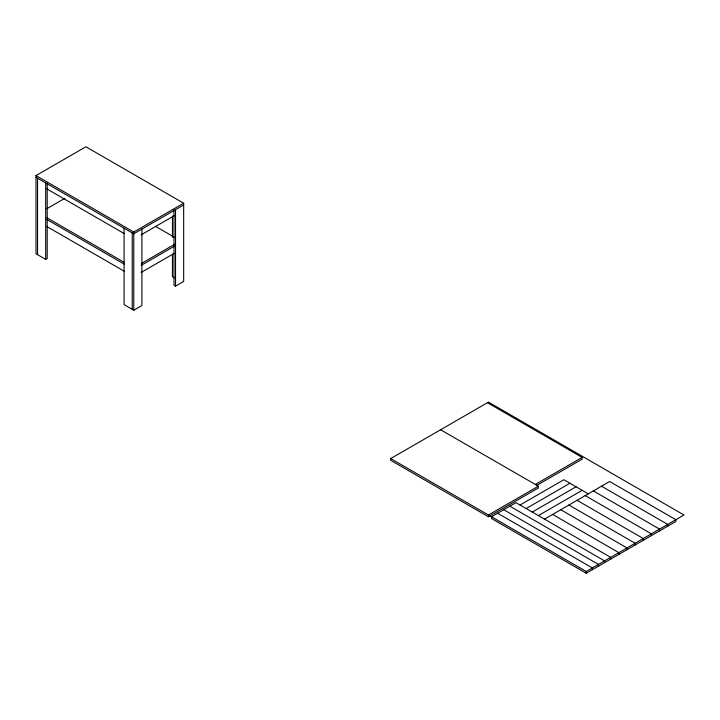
<?xml version="1.0" encoding="UTF-8"?>
<svg xmlns="http://www.w3.org/2000/svg" width="720" height="720" viewBox="0 0 720 720"><rect width="100%" height="100%" fill="white"/><g stroke="black" fill="none" stroke-linecap="round" stroke-linejoin="round"><path stroke-width="1.08" d="M47.205 183.177L47.205 258.489L45.675 259.371L36 253.782L36 175.59L85.905 146.772L183.663 203.22L183.663 281.421L175.518 286.128L173.988 285.246L173.988 209.934M46.701 208.8L64.872 198.315M36 175.59L133.767 232.029L183.663 203.22M183.663 204.984L133.767 233.793L36 177.345M141.129 234.837L174.222 215.73M141.417 263.484L174.879 244.161M141.129 265.41L174.879 245.925M141.129 272.466L174.222 253.359M124.092 228.204L124.092 304.641L133.767 310.23L141.912 305.523L141.912 229.086M390.699 458.568L488.466 402.129L684 515.016L586.233 571.464L390.699 458.568L390.699 460.332L488.466 516.78L538.371 487.971L538.371 486.207L440.604 429.759M535.311 484.443L582.165 457.398L582.165 459.162L536.274 485.658M538.371 486.207L488.466 515.016L488.466 516.78M520.038 505.017L563.832 479.736L588.267 493.848M526.149 508.545L569.943 483.264M532.26 512.073L576.054 486.792M538.371 515.601L582.165 490.32M544.482 519.129L609.66 481.5L675.855 519.723L675.855 521.487L586.233 573.228L491.526 518.544L491.526 516.78L515.961 502.668L610.677 557.352L610.677 559.116M487.449 402.714L582.165 457.398M155.484 226.341L174.816 237.501M601.506 486.207L667.71 524.421L667.71 526.185M593.361 490.914L659.556 529.128L659.556 530.892M585.216 495.612L651.411 533.835L651.411 535.599M46.791 188.865L124.101 233.505M577.071 500.319L643.266 538.533L643.266 540.297M568.917 505.017L635.121 543.24L635.121 545.004M174.276 277.758L172.467 276.714L172.467 254.232M560.772 509.724L626.967 547.938L626.967 549.702M46.791 217.683L124.101 262.314M46.791 219.447L124.101 264.078M552.627 514.431L618.822 552.645L618.822 554.409M46.791 226.503L124.101 271.134M509.859 506.196L604.566 560.88L604.566 562.644M503.748 509.724L598.455 564.408L598.455 566.172M497.637 513.252L592.344 567.936L592.344 569.7M586.233 571.464L586.233 573.228M175.518 209.691L175.518 286.128M172.467 216.018L172.467 237.375M133.767 232.029L133.767 310.23M132.237 232.911L132.237 309.348M45.675 182.934L45.675 259.371M37.53 178.227L37.53 254.664"/></g></svg>
